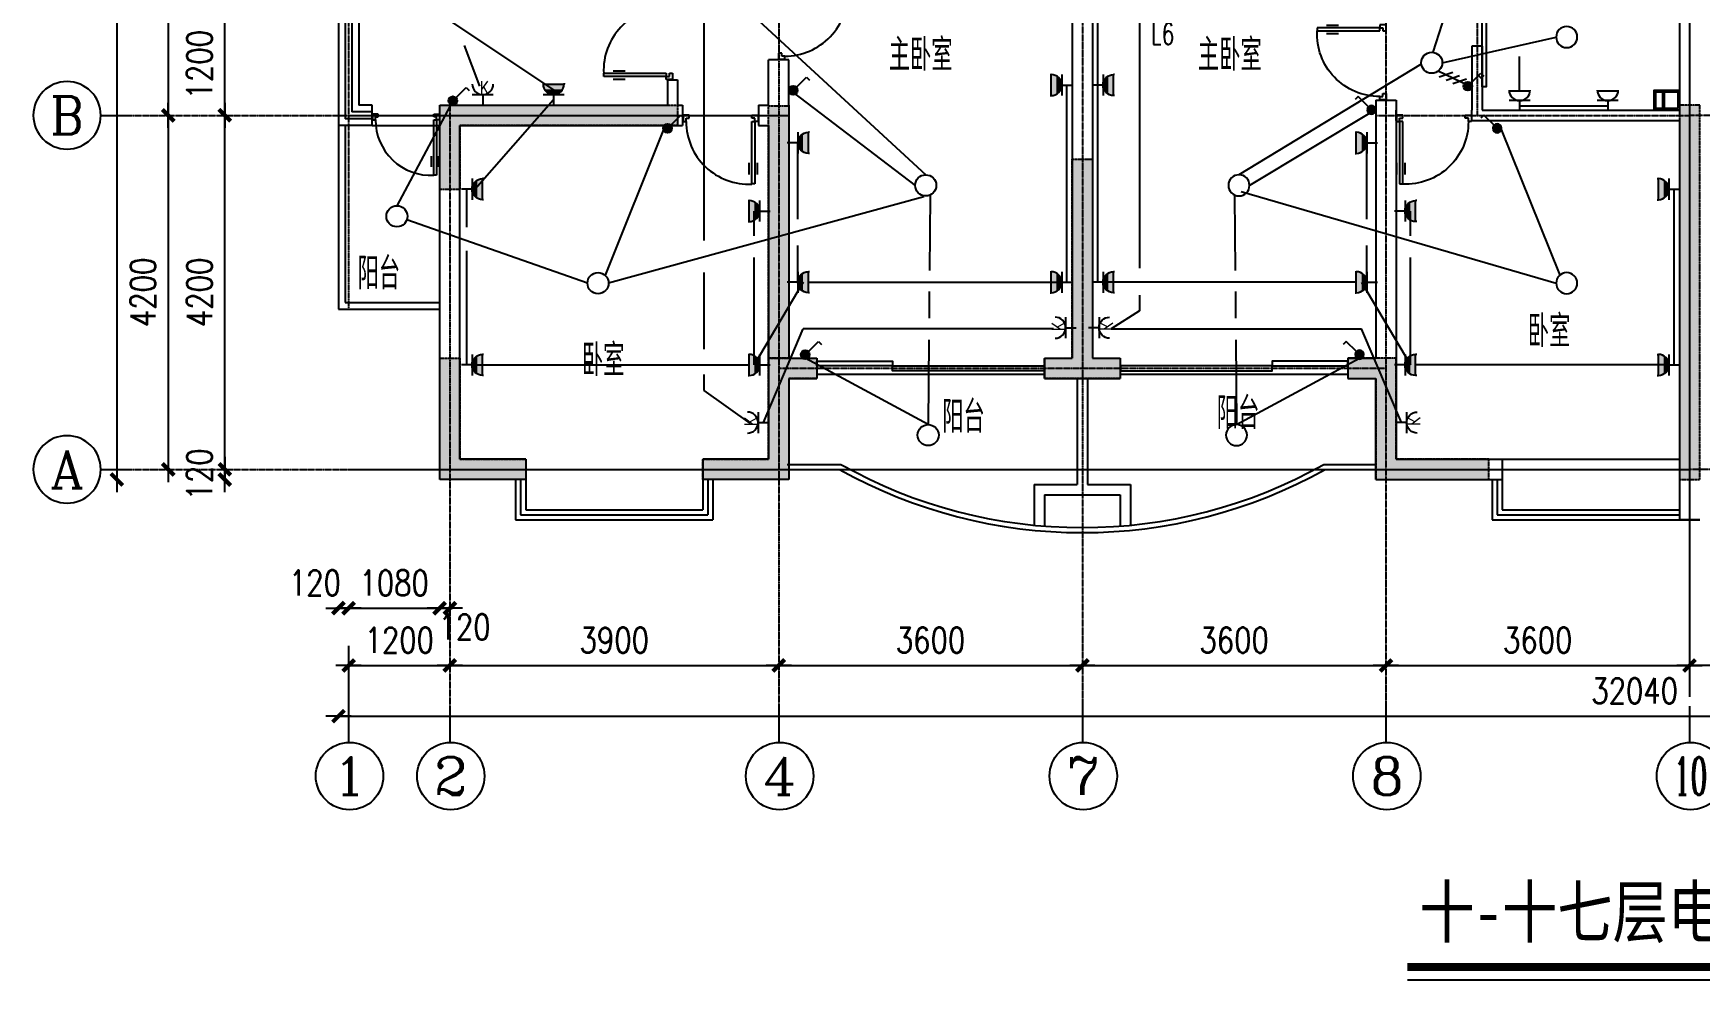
# Model space of a CAD drawing. Extents: x -170759 to 304867, y -311201 to 112352.
# Drawn here: x -86330 to -66572, y -261253 to -250027 of the extents above; entities that cross this region are included whole.
import ezdxf
from ezdxf.enums import TextEntityAlignment as Align

# ---------------------------------------------------------------- set-up
doc = ezdxf.new("R2010")
doc.units = 0
doc.linetypes.add('ACAD_ISO04W100', pattern=[30.5, 24, -3, 0.5, -3])
doc.linetypes.add('DOTE', pattern=[2.42, 2, -0.2, 0.02, -0.2])
doc.layers.get('0').update_dxf_attribs({"linetype": 'CONTINUOUS'})
doc.layers.get('DEFPOINTS').update_dxf_attribs({"linetype": 'CONTINUOUS'})
for name, color, linetype in [('AXIS', 3, 'CONTINUOUS'), ('AXIS_TEXT', 7, 'CONTINUOUS'), ('DOOR', 2, 'CONTINUOUS'), ('DOTE', 251, 'CONTINUOUS'), ('EQUIP', 3, 'CONTINUOUS'), ('PUB_DIM', 3, 'CONTINUOUS'), ('TEXT', 6, 'CONTINUOUS'), ('WALL', 7, 'CONTINUOUS'), ('WINDOW', 151, 'CONTINUOUS'), ('WIRE', 1, 'CONTINUOUS'), ('WZ', 3, 'CONTINUOUS'), ('ZXX', 2, 'ACAD_ISO04W100'), ('柱子', 170, 'CONTINUOUS'), ('标注', 7, 'CONTINUOUS')]:
    doc.layers.add(name, color=color, linetype=linetype)
doc.styles.add('COMPLEX', font='COMPLEX')
doc.styles.add('DIM_FONT', font='SIMPLEX.shx', dxfattribs={"width": 0.8})
doc.styles.add('HZFS', font='txt.shx', dxfattribs={"width": 0.8, "bigfont": 'msi_fsx.shx'})
doc.styles.add('HZS', font='txt', dxfattribs={"width": 0.7, "bigfont": 'HZS'})
doc.styles.add('SONG', font='SimSun.ttf', dxfattribs={"height": 600})
doc.dimstyles.new('AXIS', dxfattribs={"dimtxt": 300, "dimasz": 1, "dimexe": 250, "dimexo": 300, "dimgap": 150, "dimtad": 1, "dimdec": 0, "dimdsep": 46, "dimtxsty": 'DIM_FONT', "dimblk": '_DIMX', "dimblk1": '_DIMX', "dimblk2": '_DIMX', "dimcen": 2.5, "dimse1": 1, "dimse2": 1, "dimclrd": 3, "dimclre": 3, "dimclrt": 7, "dimadec": 0, "dimazin": 0, "dimtfac": 1, "dimtdec": 0, "dimtix": 1, "dimtmove": 2, "dimatfit": 3, "dimldrblk": '_DIMX', "dimfxl": 0, "dimtolj": 1, "dimtzin": 0, "dimarcsym": 0})

# ---------------------------------------------------------------- blocks, each defined once
blk = doc.blocks.new('_DIMX')
blk.add_line((-150, 0), (150, 0))
at = {"const_width": 50}
blk.add_lwpolyline([(-70, -70), (70, 70)], dxfattribs=at)
blk = doc.blocks.new('_LINKPT1')
blk.add_line((0, 0), (0, 0))
blk = doc.blocks.new('_Y0FUQ')
blk.add_circle((0, 0), 0.5)
at = {"xscale": 0.002, "yscale": 0.002, "zscale": 0.002}
for p in [(-0.5, 0), (0, 0.5), (0.5, 0), (0, -0.5)]:
    blk.add_blockref('_LINKPT1', p, dxfattribs=at)
at = {"style": 'DIM_FONT', "width": 0.8, "flags": 9}
blk.add_attdef('A', (0, 0), '', height=0.00002, dxfattribs=at)
blk = doc.blocks.new('_X27OFR')
for p, q in [((0.25, 0.25), (-0.25, 0.25)), ((0, 0.25), (0, 0))]:
    blk.add_line(p, q)
blk.add_arc((0, 0.5), 0.25, 180, 0)
at = {"xscale": 0.002, "yscale": 0.002, "zscale": 0.002}
blk.add_blockref('_LINKPT1', (0, 0), dxfattribs=at)
at = {"style": 'DIM_FONT', "width": 0.8}
blk.add_text('K', height=0.3, dxfattribs=at).set_placement((-0.075, 0.274))
at = {"style": 'DIM_FONT', "width": 0.8, "flags": 9}
blk.add_attdef('A', (0, 0), '', height=0.00002, dxfattribs=at)
blk = doc.blocks.new('*D561')
at = {"layer": 'AXIS', "color": 3, "lineweight": -2}
for p, q in [((-81513, -256847), (-81514, -256847)), ((-81512, -256847), (-81392, -256847)), ((-81391, -256847), (-81390, -256847))]:
    blk.add_line(p, q, dxfattribs=at)
at = {"layer": 'DEFPOINTS', "color": 0}
for p in [(-81512, -251120), (-81392, -255594), (-81392, -256847)]:
    blk.add_point(p, dxfattribs=at)
at = {"layer": 'AXIS', "color": 3, "lineweight": -2}
blk.add_blockref('_DIMX', (-81512, -256847), dxfattribs=at)
at = {"layer": 'AXIS', "color": 3, "lineweight": -2, "rotation": 180}
blk.add_blockref('_DIMX', (-81392, -256847), dxfattribs=at)
at = {"layer": 'AXIS', "color": 7, "insert": (-81217, -257069), "char_height": 300, "attachment_point": 5, "style": 'DIM_FONT'}
blk.add_mtext('\\A1;120', dxfattribs=at)
blk = doc.blocks.new('*D562')
at = {"layer": 'AXIS', "color": 3, "lineweight": -2}
for p, q in [((-82593, -256847), (-82594, -256847)), ((-82592, -256847), (-81512, -256847)), ((-81511, -256847), (-81510, -256847))]:
    blk.add_line(p, q, dxfattribs=at)
at = {"layer": 'DEFPOINTS', "color": 0}
for p in [(-82592, -251120), (-81512, -255711), (-81512, -256847)]:
    blk.add_point(p, dxfattribs=at)
at = {"layer": 'AXIS', "color": 3, "lineweight": -2}
blk.add_blockref('_DIMX', (-82592, -256847), dxfattribs=at)
at = {"layer": 'AXIS', "color": 3, "lineweight": -2, "rotation": 180}
blk.add_blockref('_DIMX', (-81512, -256847), dxfattribs=at)
at = {"layer": 'AXIS', "color": 7, "insert": (-82052, -256547), "char_height": 300, "attachment_point": 5, "style": 'DIM_FONT'}
blk.add_mtext('\\A1;1080', dxfattribs=at)
blk = doc.blocks.new('*D563')
at = {"layer": 'AXIS', "color": 3, "lineweight": -2}
blk.add_line((-85340, -240681), (-85340, -255319), dxfattribs=at)
at = {"layer": 'DEFPOINTS', "color": 0}
for p in [(-83610, -240680), (-85340, -255320), (-83626, -255320)]:
    blk.add_point(p, dxfattribs=at)
at = {"layer": 'AXIS', "color": 3, "lineweight": -2}
for p, rotation in [((-85340, -240680), 90), ((-85340, -255320), 270)]:
    blk.add_blockref('_DIMX', p, dxfattribs=dict(at, rotation=rotation))
at = {"layer": 'AXIS', "color": 7, "insert": (-85696, -248793), "char_height": 300, "attachment_point": 5, "rotation": 90, "style": 'DIM_FONT'}
blk.add_mtext('\\A1;14640', dxfattribs=at)
blk = doc.blocks.new('*D564')
at = {"layer": 'AXIS', "color": 3, "lineweight": -2}
blk.add_line((-84730, -251001), (-84730, -255199), dxfattribs=at)
at = {"layer": 'DEFPOINTS', "color": 0}
for p in [(-82864, -251000), (-84730, -255200), (-82864, -255200)]:
    blk.add_point(p, dxfattribs=at)
at = {"layer": 'AXIS', "color": 3, "lineweight": -2}
for p, rotation in [((-84730, -251000), 90), ((-84730, -255200), 270)]:
    blk.add_blockref('_DIMX', p, dxfattribs=dict(at, rotation=rotation))
at = {"layer": 'AXIS', "color": 7, "insert": (-85030, -253100), "char_height": 300, "attachment_point": 5, "rotation": 90, "style": 'DIM_FONT'}
blk.add_mtext('\\A1;4200', dxfattribs=at)
blk = doc.blocks.new('*D565')
at = {"layer": 'AXIS', "color": 3, "lineweight": -2}
blk.add_line((-84060, -255199), (-84060, -251001), dxfattribs=at)
at = {"layer": 'DEFPOINTS', "color": 0}
for p in [(-84060, -251000), (-82876, -251000), (-81512, -255200)]:
    blk.add_point(p, dxfattribs=at)
at = {"layer": 'AXIS', "color": 3, "lineweight": -2}
for p, rotation in [((-84060, -251000), 90), ((-84060, -255200), 270)]:
    blk.add_blockref('_DIMX', p, dxfattribs=dict(at, rotation=rotation))
at = {"layer": 'AXIS', "color": 7, "insert": (-84360, -253100), "char_height": 300, "attachment_point": 5, "rotation": 90, "style": 'DIM_FONT'}
blk.add_mtext('\\A1;4200', dxfattribs=at)
blk = doc.blocks.new('_AXISO')
blk.add_circle((0, 0), 0.5)
at = {"layer": 'AXIS_TEXT', "style": 'COMPLEX', "width": 1.041667}
blk.add_attdef('A', text='', height=0.56, dxfattribs=at).set_placement((-0.25, -0.28), (0.25, -0.28), align=Align.FIT)
blk = doc.blocks.new('*D571')
at = {"layer": 'AXIS', "color": 3, "lineweight": -2}
for p, q in [((-82713, -256846), (-82714, -256846)), ((-82592, -256846), (-82712, -256846)), ((-82591, -256846), (-82590, -256846))]:
    blk.add_line(p, q, dxfattribs=at)
at = {"layer": 'DEFPOINTS', "color": 0}
for p in [(-82712, -255711), (-82592, -255711), (-82712, -256846)]:
    blk.add_point(p, dxfattribs=at)
at = {"layer": 'AXIS', "color": 3, "lineweight": -2}
blk.add_blockref('_DIMX', (-82712, -256846), dxfattribs=at)
at = {"layer": 'AXIS', "color": 3, "lineweight": -2, "rotation": 180}
blk.add_blockref('_DIMX', (-82592, -256846), dxfattribs=at)
at = {"layer": 'AXIS', "color": 7, "insert": (-82992, -256546), "char_height": 300, "attachment_point": 5, "style": 'DIM_FONT'}
blk.add_mtext('\\A1;120', dxfattribs=at)
blk = doc.blocks.new('*D572')
at = {"layer": 'AXIS', "color": 3, "lineweight": -2}
for p, q in [((-84060, -255199), (-84060, -255198)), ((-84060, -255320), (-84060, -255200)), ((-84060, -255321), (-84060, -255322))]:
    blk.add_line(p, q, dxfattribs=at)
at = {"layer": 'DEFPOINTS', "color": 0}
for p in [(-84060, -255200), (-82592, -255200), (-82592, -255320)]:
    blk.add_point(p, dxfattribs=at)
at = {"layer": 'AXIS', "color": 3, "lineweight": -2}
for p, rotation in [((-84060, -255200), 270), ((-84060, -255320), 90)]:
    blk.add_blockref('_DIMX', p, dxfattribs=dict(at, rotation=rotation))
at = {"layer": 'AXIS', "color": 7, "insert": (-84360, -255260), "char_height": 300, "attachment_point": 5, "rotation": 90, "style": 'DIM_FONT'}
blk.add_mtext('\\A1;120', dxfattribs=at)
blk = doc.blocks.new('M_X23')
for p, q in [((-0.5, 1.05), (-0.5, 1)), ((-0.5, 1), (0.5, 1)), ((0.5, 1.05), (0.5, 1)), ((0.5, 0.5), (-0.5, 0.5)), ((0, 0.5), (0, 0))]:
    blk.add_line(p, q)
blk.add_arc((0, 1), 0.5, 180, 0)
for points in [[(0.433, 0.75), (-0.433, 0.75), (0.5, 1), (-0.5, 1)], [(0.25, 0.567), (-0.25, 0.567), (0.433, 0.75), (-0.433, 0.75)], [(0, 0.5), (0, 0.5), (0.25, 0.567), (-0.25, 0.567)]]:
    blk.add_solid(points)
blk.add_blockref('_LINKPT1', (0.001, 0))
at = {"width": 0.8, "flags": 9}
blk.add_attdef('A', (0, 0), '', height=0.00002, dxfattribs=at)
blk = doc.blocks.new('*D577')
at = {"layer": 'AXIS', "color": 3, "lineweight": -2}
blk.add_line((-84730, -247701), (-84730, -250999), dxfattribs=at)
at = {"layer": 'DEFPOINTS', "color": 0}
for p in [(-82864, -247700), (-84730, -251000), (-82864, -251000)]:
    blk.add_point(p, dxfattribs=at)
at = {"layer": 'AXIS', "color": 3, "lineweight": -2}
for p, rotation in [((-84730, -247700), 90), ((-84730, -251000), 270)]:
    blk.add_blockref('_DIMX', p, dxfattribs=dict(at, rotation=rotation))
at = {"layer": 'AXIS', "color": 7, "insert": (-85030, -249350), "char_height": 300, "attachment_point": 5, "rotation": 90, "style": 'DIM_FONT'}
blk.add_mtext('\\A1;3300', dxfattribs=at)
blk = doc.blocks.new('*D578')
at = {"layer": 'AXIS', "color": 3, "lineweight": -2}
blk.add_line((-84060, -250999), (-84060, -249801), dxfattribs=at)
at = {"layer": 'DEFPOINTS', "color": 0}
for p in [(-84060, -249800), (-82712, -249800), (-82876, -251000)]:
    blk.add_point(p, dxfattribs=at)
at = {"layer": 'AXIS', "color": 3, "lineweight": -2}
for p, rotation in [((-84060, -249800), 90), ((-84060, -251000), 270)]:
    blk.add_blockref('_DIMX', p, dxfattribs=dict(at, rotation=rotation))
at = {"layer": 'AXIS', "color": 7, "insert": (-84360, -250400), "char_height": 300, "attachment_point": 5, "rotation": 90, "style": 'DIM_FONT'}
blk.add_mtext('\\A1;1200', dxfattribs=at)
blk = doc.blocks.new('M_A23MCU')
for p, q in [((-0.454, 0.081), (-0.454, 0.905)), ((-0.454, 0.905), (-0.413, 0.905)), ((-0.413, 0.905), (-0.413, 0.081)), ((-0.489, 0.782), (-0.489, 0.624)), ((-0.378, 0.782), (-0.378, 0.624)), ((-0.495, -0.002), (-0.495, 0.081)), ((-0.495, 0.081), (-0.454, 0.081)), ((-0.413, 0.081), (-0.454, 0.081)), ((-0.454, 0.081), (-0.454, 0.039)), ((-0.454, 0.039), (-0.413, 0.039)), ((-0.413, 0.039), (-0.413, -0.002)), ((0.412, 0.039), (0.412, -0.002)), ((0.453, 0.039), (0.412, 0.039)), ((0.453, 0.081), (0.453, 0.039)), ((0.494, 0.081), (0.453, 0.081)), ((0.494, -0.002), (0.494, 0.081)), ((-0.413, -0.002), (-0.495, -0.002)), ((-0.495, -0.002), (-0.495, -0.002)), ((0.412, -0.002), (0.494, -0.002)), ((0.494, -0.002), (0.494, -0.002))]:
    blk.add_line(p, q)
blk.add_arc((-0.372, 0.082), 0.825, 359.9283, 92.866)
blk = doc.blocks.new('M_X2')
for p, q in [((0.147, 0.356), (0.625, 0.833)), ((0.625, 0.833), (0.766, 0.692))]:
    blk.add_line(p, q)
blk.add_circle((0, 0.208), 0.208)
for points in [[(-0.18, 0.313), (0.18, 0.313), (-0.208, 0.208), (0.208, 0.208)], [(-0.18, 0.104), (0.18, 0.104), (-0.208, 0.208), (0.208, 0.208)], [(-0.104, 0.389), (0.104, 0.389), (-0.18, 0.313), (0.18, 0.313)], [(-0.104, 0.028), (0.104, 0.028), (-0.18, 0.104), (0.18, 0.104)], [(0, 0.417), (0, 0.417), (-0.104, 0.389), (0.104, 0.389)], [(0, 0), (0, 0), (-0.104, 0.028), (0.104, 0.028)]]:
    blk.add_solid(points)
for p in [(-0.208, 0.208), (0, 0.417), (0.208, 0.208), (0, 0)]:
    blk.add_blockref('_LINKPT1', p)
at = {"width": 0.8, "flags": 9}
blk.add_attdef('A', (0, 0), '', height=0.00002, dxfattribs=at)
blk = doc.blocks.new('*D598')
at = {"layer": 'AXIS', "color": 3, "lineweight": -2}
blk.add_line((-63093, -257526), (-66691, -257526), dxfattribs=at)
at = {"layer": 'DEFPOINTS', "color": 0}
for p in [(-66692, -256665), (-63092, -256665), (-66692, -257526)]:
    blk.add_point(p, dxfattribs=at)
at = {"layer": 'AXIS', "color": 3, "lineweight": -2, "rotation": 180}
blk.add_blockref('_DIMX', (-66692, -257526), dxfattribs=at)
at = {"layer": 'AXIS', "color": 3, "lineweight": -2}
blk.add_blockref('_DIMX', (-63092, -257526), dxfattribs=at)
at = {"layer": 'AXIS', "color": 7, "insert": (-64892, -257226), "char_height": 300, "attachment_point": 5, "style": 'DIM_FONT'}
blk.add_mtext('\\A1;3600', dxfattribs=at)
blk = doc.blocks.new('_WIE3')
for p, q in [((-0.2, 0.4), (-1, -0.4)), ((0.4, 0.4), (-0.4, -0.4)), ((1, 0.4), (0.2, -0.4))]:
    blk.add_line(p, q)
at = {"width": 0.8}
blk.add_attdef('N', text='', height=1, dxfattribs=at).set_placement((-0.02, 1.06), align=Align.MIDDLE)
blk = doc.blocks.new('M_X24ZVU')
for p, q in [((0.497, 0.95), (-0.497, 0.95)), ((0.5, 0.5), (-0.5, 0.5)), ((0, 0.5), (0, 0))]:
    blk.add_line(p, q)
blk.add_arc((0, 1), 0.5, 180, 0)
blk.add_blockref('_LINKPT1', (0, 0))
at = {"width": 0.8, "flags": 9}
blk.add_attdef('A', (0, 0), '', height=0.00002, dxfattribs=at)
blk = doc.blocks.new('M_X6')
for p, q in [((0.147, 0.356), (0.625, 0.833)), ((0.625, 0.833), (0.766, 0.692)), ((0.512, 0.72), (0.653, 0.579))]:
    blk.add_line(p, q)
blk.add_circle((0, 0.208), 0.208)
for points in [[(-0.18, 0.313), (0.18, 0.313), (-0.208, 0.208), (0.208, 0.208)], [(-0.18, 0.104), (0.18, 0.104), (-0.208, 0.208), (0.208, 0.208)], [(-0.104, 0.389), (0.104, 0.389), (-0.18, 0.313), (0.18, 0.313)], [(-0.104, 0.028), (0.104, 0.028), (-0.18, 0.104), (0.18, 0.104)], [(0, 0.417), (0, 0.417), (-0.104, 0.389), (0.104, 0.389)], [(0, 0), (0, 0), (-0.104, 0.028), (0.104, 0.028)]]:
    blk.add_solid(points)
for p in [(-0.208, 0.208), (0, 0.417), (0.208, 0.208), (0, 0)]:
    blk.add_blockref('_LINKPT1', p)
at = {"width": 0.8, "flags": 9}
blk.add_attdef('A', (0, 0), '', height=0.00002, dxfattribs=at)

msp = doc.modelspace()

# ---------------------------------------------------------------- hatches: boundary and pattern name
at = {"layer": 'ZXX'}
h = msp.add_hatch(color=256, dxfattribs=at)
h.paths.add_polyline_path([(-78691.84658, -251000.18923), (-78691.84658, -250880.18923), (-81391.84658, -250880.18923), (-81391.84658, -251000.18923)])
h.paths.add_polyline_path([(-81391.84658, -251000.18923), (-81391.84658, -251880.18923), (-81271.84658, -251880.18923), (-81271.84658, -251120.18923), (-78691.84658, -251120.18923), (-78691.84658, -251000.18923)])
h.paths.add_polyline_path([(-81391.84658, -251000.18923), (-81511.84658, -251000.18923), (-81511.84658, -251880.18923), (-81391.84658, -251880.18923)])
h.paths.add_polyline_path([(-81391.84658, -250880.18923), (-81511.84658, -250880.18923), (-81511.84658, -251000.18923), (-81391.84658, -251000.18923)])
msp.add_hatch(color=256, dxfattribs=at).paths.add_polyline_path([(-77371.84658, -250888.36794), (-77611.84658, -250888.36794), (-77611.84658, -253881.77121), (-77371.84658, -253881.10511)])
h = msp.add_hatch(color=256, dxfattribs=at)
h.paths.add_polyline_path([(-66691.84658, -251000.18923), (-66571.84658, -251000.18923), (-66571.84658, -250880.18923), (-66811.84658, -250880.18923), (-66811.84658, -251000.18923)])
h.paths.add_polyline_path([(-66811.84658, -255200.18923), (-66691.84658, -255200.18923), (-66571.84658, -255200.18923), (-66571.84658, -251000.18923), (-66691.84658, -251000.18923), (-66811.84658, -251000.18923)])
h.paths.add_polyline_path([(-66571.84658, -255320.18923), (-66571.84658, -255200.18923), (-66691.84658, -255200.18923), (-66811.84658, -255200.18923), (-66811.84658, -255320.18923)])
h = msp.add_hatch(color=256, dxfattribs=at)
h.paths.add_polyline_path([(-73891.84658, -251520.18923), (-74011.84658, -251520.18923), (-74011.84658, -253880.18923), (-74341.84658, -253880.18923), (-74341.84658, -254000.18923), (-73891.84658, -254000.18923)])
h.paths.add_polyline_path([(-73771.84658, -251520.18923), (-73891.84658, -251520.18923), (-73891.84658, -254000.18923), (-73441.84658, -254000.18923), (-73441.84658, -253880.18923), (-73771.84658, -253880.18923)])
h.paths.add_polyline_path([(-73441.84658, -254000.18923), (-73891.84658, -254000.18923), (-73891.84658, -254120.18923), (-73441.84658, -254120.18923)])
h.paths.add_polyline_path([(-73891.84658, -254000.18923), (-74341.84658, -254000.18923), (-74341.84658, -254120.18923), (-73891.84658, -254120.18923)])
h = msp.add_hatch(color=256, dxfattribs=at)
h.paths.add_polyline_path([(-81271.84658, -253880.18923), (-81391.84658, -253880.18923), (-81391.84658, -255200.18923), (-80491.84658, -255200.18923), (-80491.84658, -255080.18923), (-81271.84658, -255080.18923)])
h.paths.add_polyline_path([(-81391.84658, -253880.18923), (-81511.84658, -253880.18923), (-81511.84658, -255200.18923), (-81391.84658, -255200.18923)])
h.paths.add_polyline_path([(-80491.84658, -255200.18923), (-81391.84658, -255200.18923), (-81391.84658, -255320.18923), (-80491.84658, -255320.18923)])
h.paths.add_polyline_path([(-81391.84658, -255200.18923), (-81511.84658, -255200.18923), (-81511.84658, -255320.18923), (-81391.84658, -255320.18923)])
h = msp.add_hatch(color=256, dxfattribs=at)
h.paths.add_polyline_path([(-77491.84658, -254000.18923), (-77491.84658, -255200.18923), (-77371.84658, -255200.18923), (-77371.84658, -254120.18923), (-77041.84658, -254120.18923), (-77041.84658, -254000.18923)])
h.paths.add_polyline_path([(-77491.84658, -253881.43816), (-77491.84658, -254000.18923), (-77041.84658, -254000.18923), (-77041.84658, -253880.18923)])
h.paths.add_polyline_path([(-77611.84658, -255080.18923), (-78391.84658, -255080.18923), (-78391.84658, -255200.18923), (-77491.84658, -255200.18923), (-77491.84658, -253881.43816), (-77611.84658, -253881.77121)])
h.paths.add_polyline_path([(-77491.84658, -255320.18923), (-77371.84658, -255320.18923), (-77371.84658, -255200.18923), (-77391.84658, -255200.18923), (-77491.84658, -255200.18923)])
h.paths.add_polyline_path([(-77491.84658, -255320.18923), (-77491.84658, -255200.18923), (-78391.84658, -255200.18923), (-78391.84658, -255320.18923)])
h = msp.add_hatch(color=256, dxfattribs=at)
h.paths.add_polyline_path([(-70291.84658, -253880.18923), (-70741.84658, -253880.18923), (-70741.84658, -254000.18923), (-70291.84658, -254000.18923)])
h.paths.add_polyline_path([(-70291.84658, -254000.18923), (-70741.84658, -254000.18923), (-70741.84658, -254120.18923), (-70411.84658, -254120.18923), (-70411.84658, -255200.18923), (-70291.84658, -255200.18923)])
h.paths.add_polyline_path([(-70171.84658, -253880.18923), (-70291.84658, -253880.18923), (-70291.84658, -255200.18923), (-69071.84658, -255200.18923), (-69071.84658, -255080.18923), (-70171.84658, -255080.18923)])
h.paths.add_polyline_path([(-69071.84658, -255200.18923), (-70291.84658, -255200.18923), (-70291.84658, -255320.18923), (-69071.84658, -255320.18923)])
h.paths.add_polyline_path([(-70291.84658, -255200.18923), (-70411.84658, -255200.18923), (-70411.84658, -255320.18923), (-70291.84658, -255320.18923)])

# ---------------------------------------------------------------- linework, layer by layer
at = {"color": 2}
for p, q in [((-67011.84658, -250720.18923), (-67011.84658, -250920.18923)), ((-66991.84658, -250720.18923), (-66991.84658, -250920.18923))]:
    msp.add_line(p, q, dxfattribs=at)
for points in [[(-66811.84658, -250940.18923), (-67111.84658, -250940.18923), (-67111.84658, -250700.18923), (-66811.84658, -250700.18923)], [(-66831.84658, -250920.18923), (-67091.84658, -250920.18923), (-67091.84658, -250720.18923), (-66831.84658, -250720.18923)]]:
    msp.add_lwpolyline(points, close=True, dxfattribs=at)
at = {"layer": 'AXIS'}
for p, q in [((-85530.35735, -251000.18923), (-85166.56338, -251000.18923)), ((-85530.35735, -255200.18923), (-85166.56338, -255200.18923)), ((-82591.84658, -257293.37633), (-82591.84658, -258438.59637)), ((-81391.84658, -258007.47702), (-81391.84658, -258438.59637)), ((-77491.84658, -258007.47702), (-77491.84658, -258438.59637)), ((-73891.84658, -258007.47702), (-73891.84658, -258438.59637)), ((-70291.84658, -258007.47702), (-70291.84658, -258438.59637)), ((-66691.84658, -258007.47702), (-66691.84658, -258438.59637))]:
    msp.add_line(p, q, dxfattribs=at)
at = {"layer": 'DOOR'}
for p, q in [((-82711.84658, -251120.18923), (-82711.84658, -253300.18923)), ((-82631.84658, -251120.18923), (-82631.84658, -253220.18923)), ((-82711.84658, -253300.18923), (-81511.84658, -253300.18923)), ((-82631.84658, -253220.18923), (-81511.84658, -253220.18923)), ((-77391.84658, -255140.18923), (-76755.12816, -255140.18923)), ((-77391.84658, -255200.18923), (-76771.84658, -255200.18923)), ((-71028.10008, -255140.18923), (-70411.84658, -255140.18923)), ((-71011.84658, -255200.18923), (-70411.84658, -255200.18923))]:
    msp.add_line(p, q, dxfattribs=at)
msp.add_lwpolyline([(-69151.84658, -249860.16697), (-69103.28765, -249860.16697), (-69103.28765, -250662.0313), (-69151.84658, -250662.0313)], close=True, dxfattribs=at)
for centre, radius, start, end in [((-73891.84658, -250045.58923), 5904.6, 240.806848949, 299.193151051), ((-73891.61412, -250048.71434), 5841.47492, 240.646012968, 299.353987032)]:
    msp.add_arc(centre, radius, start, end, dxfattribs=at)
at = {"layer": 'DOTE', "linetype": 'DOTE', "ltscale": 0.5}
for p, q in [((-82591.84658, -238359.10623), (-82591.84658, -253300.18923)), ((-66691.84658, -238359.10623), (-66691.84658, -255966.1198)), ((-66691.84658, -244880.18923), (-66691.84658, -255966.1198)), ((-73891.84658, -246680.18923), (-73891.84658, -258220.79993)), ((-73891.84658, -246680.18923), (-73891.84658, -258220.79993)), ((-70291.84658, -249080.18923), (-70291.84658, -258220.79993)), ((-77491.84658, -249200.18923), (-77491.84658, -258220.79993)), ((-69211.84658, -249200.18923), (-69211.84658, -251000.18923)), ((-81391.84658, -250880.18923), (-81391.84658, -258220.79993)), ((-85492.76249, -251000.18923), (-77371.84658, -251000.18923)), ((-82591.84658, -251000.18923), (-77371.84658, -251000.18923)), ((-70411.84658, -251000.18923), (-66691.84658, -251000.18923)), ((-62971.84658, -251000.18923), (-66691.84658, -251000.18923)), ((-77491.84658, -254000.18923), (-70291.84658, -254000.18923)), ((-85492.76249, -255200.18923), (-66691.84658, -255200.18923)), ((-82591.84658, -255200.18923), (-66691.84658, -255200.18923)), ((-47871.51315, -255200.18923), (-66691.84658, -255200.18923))]:
    msp.add_line(p, q, dxfattribs=at)
at = {"layer": 'TEXT', "color": 3}
msp.add_line((-70037.27541, -261253.27802), (-62113.40905, -261253.27802), dxfattribs=at)
at = {"layer": 'TEXT', "color": 3, "const_width": 96}
msp.add_lwpolyline([(-70037.27541, -261103.51902), (-62113.40905, -261103.51902)], dxfattribs=at)
at = {"layer": 'WALL'}
for p, q in [((-74011.84658, -249320.18923), (-74011.84658, -253880.18923)), ((-73771.84658, -249320.18923), (-73771.84658, -253880.18923)), ((-66811.84658, -249260.18923), (-66811.84658, -250940.18923)), ((-77371.84658, -250340.18923), (-77611.84658, -250340.18923)), ((-77611.84658, -250880.18923), (-77611.84658, -250340.18923)), ((-77371.84658, -250880.18923), (-77371.84658, -250340.18923)), ((-69151.84658, -250180.18923), (-69271.84658, -250180.18923)), ((-69271.84658, -250180.18923), (-69271.84658, -250940.18923)), ((-69151.84658, -250180.18923), (-69151.84658, -250940.18923)), ((-78811.84658, -250580.18923), (-78691.84658, -250580.18923)), ((-78811.84658, -250580.18923), (-78811.84658, -250880.18923)), ((-78691.84658, -250580.18923), (-78691.84658, -250880.18923)), ((-81511.84658, -255320.18923), (-81511.84658, -250880.18923)), ((-81511.84658, -250880.18923), (-78811.84658, -250880.18923)), ((-78691.84658, -250880.18923), (-78631.84658, -250880.18923)), ((-78631.84658, -250880.18923), (-78631.84658, -251120.18923)), ((-77731.84658, -250880.18923), (-77731.84658, -251120.18923)), ((-77731.84658, -250880.18923), (-77611.84658, -250880.18923)), ((-77371.84658, -250880.18923), (-77371.84658, -253880.18923)), ((-70411.84658, -250820.18923), (-70411.84658, -253880.18923)), ((-70411.84658, -250820.18923), (-70171.84658, -250820.18923)), ((-70171.84658, -250820.18923), (-70171.84658, -255080.18923)), ((-81271.84658, -255080.18923), (-81271.84658, -251120.18923)), ((-81271.84658, -251120.18923), (-78631.84658, -251120.18923)), ((-77731.84658, -251120.18923), (-77611.84658, -251120.18923)), ((-77611.84658, -251120.18923), (-77611.84658, -255080.18923)), ((-70171.84658, -251060.18923), (-70171.84658, -250940.18923)), ((-69271.84658, -251060.18923), (-69271.84658, -250940.18923)), ((-69271.84658, -250940.18923), (-69271.84658, -250940.18923)), ((-69271.84658, -251060.18923), (-66811.84658, -251060.18923)), ((-69151.84658, -250940.18923), (-66811.84658, -250940.18923)), ((-66811.84658, -251060.18923), (-66811.84658, -255800.18923)), ((-77371.84658, -253880.18923), (-77041.84658, -253880.18923)), ((-77041.84658, -253880.18923), (-77041.84658, -254120.18923)), ((-74341.84658, -253880.18923), (-74341.84658, -254120.18923)), ((-74341.84658, -253880.18923), (-74011.84658, -253880.18923)), ((-73771.84658, -253880.18923), (-73441.84658, -253880.18923)), ((-73441.84658, -253880.18923), (-73441.84658, -254120.18923)), ((-70741.84658, -253880.18923), (-70411.84658, -253880.18923)), ((-70741.84658, -253880.18923), (-70741.84658, -254120.18923)), ((-77371.84658, -254120.18923), (-77371.84658, -255320.18923)), ((-77371.84658, -254120.18923), (-77041.84658, -254120.18923)), ((-74341.84658, -254120.18923), (-73441.84658, -254120.18923)), ((-73951.84658, -254120.18923), (-73951.84658, -255380.18923)), ((-73831.84658, -254120.18923), (-73831.84658, -255380.18923)), ((-70741.84658, -254120.18923), (-70411.84658, -254120.18923)), ((-70411.84658, -255320.18923), (-70411.84658, -254120.18923)), ((-80491.84658, -255080.18923), (-81271.84658, -255080.18923)), ((-80491.84658, -255080.18923), (-80491.84658, -255320.18923)), ((-77611.84658, -255080.18923), (-78391.84658, -255080.18923)), ((-78391.84658, -255080.18923), (-78391.84658, -255320.18923)), ((-70171.84658, -255080.18923), (-68911.84658, -255080.18923)), ((-68911.84658, -255080.18923), (-68911.84658, -255320.18923)), ((-68911.84658, -255100.18923), (-68911.84658, -255320.18923)), ((-80491.84658, -255320.18923), (-81511.84658, -255320.18923)), ((-77371.84658, -255320.18923), (-78391.84658, -255320.18923)), ((-74461.84658, -255380.18923), (-74461.84658, -255858.70213)), ((-74461.84658, -255380.18923), (-73951.84658, -255380.18923)), ((-73831.84658, -255380.18923), (-73321.84658, -255380.18923)), ((-73321.84658, -255380.18923), (-73321.84658, -255858.70213)), ((-70411.84658, -255320.18923), (-68911.84658, -255320.18923)), ((-74341.84658, -255500.18923), (-74341.84658, -255870.58689)), ((-74341.84658, -255500.18923), (-73441.84658, -255500.18923)), ((-73441.84658, -255500.18923), (-73441.84658, -255870.58689)), ((-66571.84658, -255800.18923), (-66811.84658, -255800.18923)), ((-66811.84658, -255800.18923), (-66571.84658, -255800.18923)), ((-66571.84658, -255800.18923), (-66811.84658, -255800.18923)), ((-66811.84658, -255800.18923), (-66571.84658, -255800.18923))]:
    msp.add_line(p, q, dxfattribs=at)
at = {"layer": 'WALL', "color": 9}
msp.add_line((-68911.84658, -255080.18923), (-66811.84658, -255080.18923), dxfattribs=at)
at = {"layer": 'WINDOW'}
for p, q in [((-82711.84658, -249800.18923), (-82711.84658, -251120.18923)), ((-82631.84658, -249800.18923), (-82631.84658, -251040.18923)), ((-82551.84658, -249800.18923), (-82551.84658, -250960.18923)), ((-82471.84658, -249800.18923), (-82471.84658, -250880.18923)), ((-82311.84658, -250880.18923), (-82471.84658, -250880.18923)), ((-82311.84658, -251120.18923), (-82311.84658, -250880.18923)), ((-82311.84658, -251120.18923), (-82711.84658, -251120.18923)), ((-82311.84658, -251040.18923), (-82631.84658, -251040.18923)), ((-82311.84658, -250960.18923), (-82551.84658, -250960.18923)), ((-82311.84658, -251120.18923), (-81511.84658, -251120.18923)), ((-77041.84658, -254071.18923), (-74341.84658, -254071.18923)), ((-73441.84658, -254071.18923), (-70741.84658, -254071.18923)), ((-80611.84658, -255320.18923), (-80611.84658, -255800.18923)), ((-80551.84658, -255320.18923), (-80551.84658, -255740.18923)), ((-80491.84658, -255320.18923), (-80491.84658, -255680.18923)), ((-78391.84658, -255320.18923), (-78391.84658, -255680.18923)), ((-78331.84658, -255320.18923), (-78331.84658, -255740.18923)), ((-78271.84658, -255320.18923), (-78271.84658, -255800.18923)), ((-69031.84658, -255320.18923), (-69031.84658, -255800.18923)), ((-68971.84658, -255320.18923), (-68971.84658, -255740.18923)), ((-68911.84658, -255320.18923), (-68911.84658, -255680.18923)), ((-80611.84658, -255800.18923), (-78271.84658, -255800.18923)), ((-80551.84658, -255740.18923), (-78331.84658, -255740.18923)), ((-80491.84658, -255680.18923), (-78391.84658, -255680.18923)), ((-69031.84658, -255800.18923), (-66811.84658, -255800.18923)), ((-68971.84658, -255740.18923), (-66811.84658, -255740.18923)), ((-68911.84658, -255680.18923), (-66811.84658, -255680.18923))]:
    msp.add_line(p, q, dxfattribs=at)
for points in [[(-76141.84658, -253971.18923), (-77040.84658, -253971.18923), (-77040.84658, -253917.18923), (-76141.84658, -253917.18923)], [(-76141.84658, -253971.18923), (-74343.84658, -253971.18923), (-74343.84658, -254029.18923), (-76141.84658, -254029.18923)], [(-71641.84658, -253971.18923), (-73439.84658, -253971.18923), (-73439.84658, -254029.18923), (-71641.84658, -254029.18923)], [(-71641.84658, -253971.18923), (-70742.84658, -253971.18923), (-70742.84658, -253917.18923), (-71641.84658, -253917.18923)]]:
    msp.add_lwpolyline(points, close=True, dxfattribs=at)
at = {"layer": 'WIRE'}
for p, q in [((-69730.23071, -250252.8608), (-68813.73668, -247361.03947)), ((-73708.88166, -252979.86303), (-73708.88166, -247766.16081)), ((-73214.57421, -248570.83237), (-73214.57421, -252812.86586)), ((-80099.34658, -250738.4424), (-82284.34658, -249278.4424)), ((-78031.09853, -249593.85146), (-75748.90977, -251705.90909)), ((-78379.50578, -249764.15809), (-78379.50578, -252483.33206)), ((-69623.56763, -250376.50851), (-68273.63695, -250071.7173)), ((-81222.83795, -250172.32465), (-81040.25725, -250652.42491)), ((-68706.7021, -250713.1698), (-68706.7021, -250300.65182)), ((-69872.35102, -250393.90597), (-72034.31847, -251705.90909)), ((-69301.8188, -250654.71119), (-69672.85518, -250475.97019)), ((-77319.76325, -250729.68613), (-75873.90977, -251830.90909)), ((-74074.34658, -252979.86303), (-74074.34658, -250641.00332)), ((-81354.74978, -250826.65855), (-82019.4538, -252072.85705)), ((-80161.84658, -250817.68923), (-81120.42945, -251907.66904)), ((-68706.7021, -250888.1698), (-67661.84658, -250888.1698)), ((-70463.46499, -250960.924), (-71909.31847, -251830.90909)), ((-78858.13298, -251166.93968), (-79551.65849, -252897.81969)), ((-77265.07507, -252232.5018), (-77265.07507, -251326.30957)), ((-70518.15317, -252232.5018), (-70518.15317, -251326.30957)), ((-68925.09526, -251166.93968), (-68231.56975, -252897.81969)), ((-81191.30286, -252325.80837), (-81191.30286, -251876.41904)), ((-72007.31633, -251903.78402), (-68273.63695, -252991.3459)), ((-66874.34658, -253960.6942), (-66874.34658, -251876.41904)), ((-75770.75216, -251968.42746), (-79509.59129, -252991.3459)), ((-75697.29793, -251955.6996), (-75704.22001, -252840.68704)), ((-72085.93031, -251955.6996), (-72079.00823, -252840.68704)), ((-79759.59129, -252991.3459), (-81901.51285, -252239.26878)), ((-77781.11809, -252429.95593), (-77781.11809, -252135.5905)), ((-70002.11015, -252429.95593), (-70002.11015, -252135.5905)), ((-81191.30286, -253960.6942), (-81191.30286, -252606.66646)), ((-77781.11809, -253961.44976), (-77781.11809, -252688.23623)), ((-77265.07507, -252979.86303), (-77265.07507, -252543.55859)), ((-70518.15317, -252979.86303), (-70518.15317, -252543.55859)), ((-70002.11015, -253961.44976), (-70002.11015, -252688.23623)), ((-78379.50578, -252866.14159), (-78379.50578, -253773.23419)), ((-77202.57507, -252979.86303), (-77781.11809, -253961.44976)), ((-77140.07507, -252979.86303), (-74199.34658, -252979.86303)), ((-75706.17416, -253090.52554), (-75708.64647, -253406.61002)), ((-70643.15317, -252979.86303), (-73583.88166, -252979.86303)), ((-72077.05408, -253090.52554), (-72074.58177, -253406.61002)), ((-70580.65317, -252979.86303), (-70002.11015, -253961.44976)), ((-73214.57421, -253134.46408), (-73214.57421, -253318.23449)), ((-73214.57421, -253318.23449), (-73551.21431, -253532.17648)), ((-77674.34658, -254645.08894), (-77202.44398, -253532.17648)), ((-74232.01393, -253532.17648), (-77202.44398, -253532.17648)), ((-75710.66214, -253664.31419), (-75718.51634, -254668.47315)), ((-73551.21431, -253532.17648), (-70580.78426, -253532.17648)), ((-72072.5661, -253664.31419), (-72064.71191, -254668.47315)), ((-70108.88166, -254645.08894), (-70580.78426, -253532.17648)), ((-75718.51634, -254668.47315), (-77177.35429, -253880.18923)), ((-72064.71191, -254668.47315), (-70605.87395, -253880.18923)), ((-81066.30286, -253960.6942), (-77843.61809, -253960.6942)), ((-78379.50578, -254072.82435), (-78379.50578, -254264.22912)), ((-66999.34658, -253960.6942), (-69939.61015, -253960.6942)), ((-78379.50578, -254264.22912), (-77831.46853, -254655.36075))]:
    msp.add_line(p, q, dxfattribs=at)
at = {"layer": 'ZXX'}
for points in [[(-81271.84658, -251880.18923), (-81511.84658, -251880.18923), (-81511.84658, -250880.18923), (-78691.84658, -250880.18923), (-78691.84658, -251120.18923), (-81271.84658, -251120.18923), (-81271.84658, -251880.18923)], [(-77611.84658, -253881.77121), (-77611.84658, -250888.36794), (-77371.84658, -250888.36794), (-77371.84658, -253881.77121), (-77611.84658, -253881.77121)], [(-66811.84658, -255320.18923), (-66571.84658, -255320.18923), (-66571.84658, -250880.18923), (-66811.84658, -250880.18923), (-66811.84658, -255320.18923)], [(-74341.84658, -254120.18923), (-74341.84658, -253880.18923), (-74011.84658, -253880.18923), (-74011.84658, -251520.18923), (-73771.84658, -251520.18923), (-73771.84658, -253880.18923), (-73441.84658, -253880.18923), (-73441.84658, -254120.18923), (-74341.84658, -254120.18923)], [(-81511.84658, -253880.18923), (-81271.84658, -253880.18923), (-81271.84658, -255080.18923), (-80491.84658, -255080.18923), (-80491.84658, -255320.18923), (-81511.84658, -255320.18923), (-81511.84658, -253880.18923)], [(-78391.84658, -255320.18923), (-78391.84658, -255080.18923), (-77611.84658, -255080.18923), (-77611.84658, -253881.77121), (-77041.84658, -253880.18923), (-77041.84658, -254120.18923), (-77371.84658, -254120.18923), (-77371.84658, -255320.18923), (-78391.84658, -255320.18923)], [(-69071.84658, -255320.18923), (-69071.84658, -255080.18923), (-70171.84658, -255080.18923), (-70171.84658, -253880.18923), (-70741.84658, -253880.18923), (-70741.84658, -254120.18923), (-70411.84658, -254120.18923), (-70411.84658, -255320.18923), (-69071.84658, -255320.18923)]]:
    msp.add_lwpolyline(points, dxfattribs=at)
at = {"layer": '柱子', "color": 1}
msp.add_line((-66691.84658, -255920.18923), (-66691.84658, -257899.07258), dxfattribs=at)
msp.add_line((-66691.84658, -255920.18923), (-66691.84658, -257899.07258), dxfattribs=at)

# ---------------------------------------------------------------- block references
at = {"layer": 'AXIS'}
ref = msp.add_blockref('_AXISO', (-85930.35735, -251000.18923), dxfattribs=dict(at, xscale=-800, yscale=800, zscale=800))
ref.add_attrib('A', 'B', dxfattribs={"layer": 'AXIS_TEXT', "height": 448, "style": 'COMPLEX', "width": 1.102941}).set_placement((-86130.35735, -251224.18923), (-85730.35735, -251224.18923), align=Align.FIT)
ref = msp.add_blockref('_AXISO', (-85930.35735, -255200.18923), dxfattribs=dict(at, xscale=-800, yscale=800, zscale=800))
ref.add_attrib('A', 'A', dxfattribs={"layer": 'AXIS_TEXT', "height": 448, "style": 'COMPLEX', "width": 1.041667}).set_placement((-86130.35735, -255424.18923), (-85730.35735, -255424.18923), align=Align.FIT)
ref = msp.add_blockref('_AXISO', (-82580.74, -258838.44215), dxfattribs=dict(at, xscale=800, yscale=800, zscale=800))
ref.add_attrib('A', '1', dxfattribs={"layer": 'AXIS_TEXT', "height": 448, "style": 'COMPLEX', "width": 2.083333}).set_placement((-82780.74, -259062.44215), (-82380.74, -259062.44215), align=Align.FIT)
ref = msp.add_blockref('_AXISO', (-81380.74, -258838.44215), dxfattribs=dict(at, xscale=800, yscale=800, zscale=800))
ref.add_attrib('A', '2', dxfattribs={"layer": 'AXIS_TEXT', "height": 448, "style": 'COMPLEX', "width": 1.339286}).set_placement((-81580.74, -259062.44215), (-81180.74, -259062.44215), align=Align.FIT)
ref = msp.add_blockref('_AXISO', (-77480.74, -258838.44215), dxfattribs=dict(at, xscale=800, yscale=800, zscale=800))
ref.add_attrib('A', '4', dxfattribs={"layer": 'AXIS_TEXT', "height": 448, "style": 'COMPLEX', "width": 1.171875}).set_placement((-77680.74, -259062.44215), (-77280.74, -259062.44215), align=Align.FIT)
ref = msp.add_blockref('_AXISO', (-73880.74, -258838.44215), dxfattribs=dict(at, xscale=800, yscale=800, zscale=800))
ref.add_attrib('A', '7', dxfattribs={"layer": 'AXIS_TEXT', "height": 448, "style": 'COMPLEX', "width": 1.339286}).set_placement((-74080.74, -259062.44215), (-73680.74, -259062.44215), align=Align.FIT)
ref = msp.add_blockref('_AXISO', (-70280.74, -258838.44215), dxfattribs=dict(at, xscale=800, yscale=800, zscale=800))
ref.add_attrib('A', '8', dxfattribs={"layer": 'AXIS_TEXT', "height": 448, "style": 'COMPLEX', "width": 1.339286}).set_placement((-70480.74, -259062.44215), (-70080.74, -259062.44215), align=Align.FIT)
ref = msp.add_blockref('_AXISO', (-66680.74, -258838.44215), dxfattribs=dict(at, xscale=800, yscale=800, zscale=800))
ref.add_attrib('A', '10', dxfattribs={"layer": 'AXIS_TEXT', "height": 448, "style": 'COMPLEX', "width": 0.646552}).set_placement((-66880.74, -259062.44215), (-66480.74, -259062.44215), align=Align.FIT)
at = {"layer": 'EQUIP'}
for name, p, xscale, yscale, zscale in [('_Y0FUQ', (-68148.63695, -250071.7173), -250, 250, 250), ('_Y0FUQ', (-69748.56763, -250376.50851), 250, 250, 250), ('M_X6', (-69322.17625, -250706.79452), 250, 250, 250), ('M_X2', (-81354.74978, -250878.74189), 250, 250, 250), ('_X27OFR', (-81001.19546, -250880.18923), 500, 500, 500), ('M_X23', (-80161.84658, -250880.18923), 250, 250, 250), ('M_X2', (-77319.76325, -250755.7278), 250, 250, 250), ('M_X24ZVU', (-68706.7021, -250950.6698), 250, 250, 250), ('M_X24ZVU', (-67661.84658, -250950.6698), 250, 250, 250), ('M_X2', (-70463.46499, -250986.96567), -250, 250, 250), ('M_X2', (-78809.53857, -251206.00218), 250, 250, 250), ('M_X2', (-68973.68967, -251206.00218), -250, 250, 250), ('_Y0FUQ', (-75748.90977, -251830.90909), 250, 250, 250), ('_Y0FUQ', (-72034.31847, -251830.90909), -250, 250, 250), ('_Y0FUQ', (-82019.4538, -252197.85705), 250, 250, 250), ('_Y0FUQ', (-79634.59129, -252991.3459), 250, 250, 250), ('_Y0FUQ', (-68148.63695, -252991.3459), -250, 250, 250), ('M_X2', (-77177.35429, -253890.94554), 250, 250, 250), ('M_X2', (-70605.87395, -253890.94554), -250, 250, 250), ('_Y0FUQ', (-75719.49401, -254793.46932), 250, 250, 250), ('_Y0FUQ', (-72063.73423, -254793.46932), -250, 250, 250)]:
    msp.add_blockref(name, p, dxfattribs=dict(at, xscale=xscale, yscale=yscale, zscale=zscale))
for name, p, xscale, yscale, zscale, rotation in [('M_X23', (-74011.84658, -250641.00332), 250, 250, 250, 90), ('M_X23', (-73771.38166, -250641.00332), -250, 250, 250, 270), ('M_X23', (-77390.07507, -251326.30957), -250, 250, 250, 270), ('M_X23', (-70393.15317, -251326.30957), 250, 250, 250, 90), ('M_X23', (-81253.80286, -251876.41904), -250, 250, 250, 270), ('M_X23', (-66811.84658, -251876.41904), 250, 250, 250, 90), ('M_X23', (-77593.61809, -252135.5905), 250, 250, 250, 90), ('M_X23', (-70189.61015, -252135.5905), -250, 250, 250, 270), ('M_X23', (-77390.07507, -252979.86303), -250, 250, 250, 270), ('M_X23', (-74011.84658, -252979.86303), 250, 250, 250, 90), ('M_X23', (-73771.38166, -252979.86303), -250, 250, 250, 270), ('M_X23', (-70393.15317, -252979.86303), 250, 250, 250, 90), ('_X27OFR', (-73965.17817, -253519.37994), 500, 500, 500, 90), ('_X27OFR', (-73818.05007, -253519.37994), -500, 500, 500, 270), ('M_X23', (-81253.80286, -253960.6942), -250, 250, 250, 270), ('M_X23', (-77593.61809, -253961.44976), 250, 250, 250, 90), ('M_X23', (-70189.61015, -253961.44976), -250, 250, 250, 270), ('M_X23', (-66811.84658, -253960.6942), 250, 250, 250, 90), ('_X27OFR', (-77611.84658, -254645.08894), 500, 500, 500, 90), ('_X27OFR', (-70171.38166, -254645.08894), -500, 500, 500, 270)]:
    msp.add_blockref(name, p, dxfattribs=dict(at, xscale=xscale, yscale=yscale, zscale=zscale, rotation=rotation))
at = {"layer": 'PUB_DIM', "xscale": 150.0000000000178, "yscale": 150, "zscale": 150, "rotation": 334.278299999991}
msp.add_blockref('_WIE3', (-69497.91246, -250560.24612), dxfattribs=at)
at = {"layer": 'WINDOW'}
for p, xscale, yscale, zscale, rotation in [((-77491.84658, -249890.18923), -900, -900, 900, 90), ((-78751.84658, -250130.18923), -900, -900, 900, 270), ((-70291.84658, -250370.18923), 900, -900, 900, 270), ((-81911.84658, -250986.8559), 800, 800, 800, 180), ((-78181.84658, -251000.18923), 900, 900, 900, 180), ((-69721.84658, -251000.18923), -900, 900, 900, 180)]:
    msp.add_blockref('M_A23MCU', p, dxfattribs=dict(at, xscale=xscale, yscale=yscale, zscale=zscale, rotation=rotation))

# ---------------------------------------------------------------- texts
at = {"layer": 'TEXT', "color": 3, "ltscale": 1000, "style": 'SONG', "width": 0.8}
msp.add_text('十-十七层电气照明平面', height=600, dxfattribs=at).set_placement((-69895.68302, -260747.92199))
at = {"layer": 'WZ', "style": 'HZS', "width": 0.7}
for s, p in [('主卧室', (-76187.91788, -250472.84942)), ('主卧室', (-72522.48319, -250472.84942)), ('阳台', (-82486.39141, -253064.86576)), ('卧室', (-68610.95203, -253751.03632)), ('卧室', (-79826.94535, -254093.43081)), ('阳台', (-75553.89117, -254766.54873)), ('阳台', (-72298.77529, -254722.56901))]:
    msp.add_text(s, height=380, dxfattribs=at).set_placement(p)
at = {"layer": '标注', "linetype": 'Continuous', "style": 'HZFS', "width": 0.7}
msp.add_text('L6', height=250, dxfattribs=at).set_placement((-73079.38946, -250158.25446))

# ---------------------------------------------------------------- dimensions: what is measured, and where the dimension line sits
at = {"layer": 'AXIS'}
dim = msp.add_linear_dim(base=(-85340.47952, -255320.18923), p1=(-83609.50406, -240680.18923), p2=(-83626.04197, -255320.18923), angle=270, dimstyle='AXIS', dxfattribs=at)
dim.commit()
dim.dimension.update_dxf_attribs({"geometry": '*D563', "text_midpoint": (-85696.35153, -248792.92547), "dimtype": 160})
for base, p1, p2, picture, middle in [((-84730.22711, -251000.18923), (-82863.73669, -247700.18923), (-82863.73669, -251000.18923), '*D577', (-85030.22711, -249350.18923)), ((-84059.50406, -249800.18923), (-82876.1509, -251000.18923), (-82711.84658, -249800.18923), '*D578', (-84359.50406, -250400.18923)), ((-84730.22711, -255200.18923), (-82863.73669, -251000.18923), (-82863.73669, -255200.18923), '*D564', (-85030.22711, -253100.18923)), ((-84059.50406, -251000.18923), (-81511.84658, -255200.18923), (-82876.1509, -251000.18923), '*D565', (-84359.50406, -253100.18923))]:
    dim = msp.add_linear_dim(base=base, p1=p1, p2=p2, angle=270, dimstyle='AXIS', override={"dimse1": 1}, dxfattribs=at)
    dim.commit()
    dim.dimension.update_dxf_attribs({"geometry": picture, "text_midpoint": middle})
for base, p1, p2, picture, middle in [((-81511.84658, -256847.14275), (-82591.84658, -251120.18923), (-81511.84658, -255710.65503), '*D562', (-82051.84658, -256547.14275)), ((-66691.84658, -257525.58488), (-63091.84658, -256665.11463), (-66691.84658, -256665.11463), '*D598', (-64891.84658, -257225.58488))]:
    dim = msp.add_linear_dim(base=base, p1=p1, p2=p2, dimstyle='AXIS', override={"dimse1": 1}, dxfattribs=at)
    dim.commit()
    dim.dimension.update_dxf_attribs({"geometry": picture, "text_midpoint": middle})
for base, p1, p2, picture, middle in [((-81391.84658, -256847.14275), (-81511.84658, -251120.18923), (-81391.84658, -255594.22755), '*D561', (-81217.21315, -257068.72752)), ((-82711.84658, -256846.2137), (-82591.84658, -255710.65503), (-82711.84658, -255710.65503), '*D571', (-82992.12677, -256546.2137))]:
    dim = msp.add_linear_dim(base=base, p1=p1, p2=p2, dimstyle='AXIS', override={"dimse1": 1}, dxfattribs=at)
    dim.commit()
    dim.dimension.update_dxf_attribs({"geometry": picture, "text_midpoint": middle, "dimtype": 160})
dim = msp.add_linear_dim(base=(-84059.50406, -255200.18923), p1=(-82591.84658, -255320.18923), p2=(-82591.84658, -255200.18923), angle=270, dimstyle='AXIS', dxfattribs=at)
dim.commit()
dim.dimension.update_dxf_attribs({"geometry": '*D572', "text_midpoint": (-84359.50406, -255260.18923)})
msp.add_linear_dim(base=(-81391.84658, -257525.58488), p1=(-82591.84658, -255710.65503), p2=(-81391.84658, -256665.11463), dimstyle='AXIS', dxfattribs=at).render()
msp.add_linear_dim(base=(-50671.84658, -258127.53328), p1=(-82711.84658, -256689.94661), p2=(-50671.84658, -256443.40245), location=(-67342.33421, -257827.53328), dimstyle='AXIS', dxfattribs=at).render()
for base, p1, p2 in [((-77491.84658, -257525.58488), (-81391.84658, -256665.11463), (-77491.84658, -256665.11463)), ((-73891.84658, -257525.58488), (-77491.84658, -256665.11463), (-73891.84658, -256665.11463)), ((-70291.84658, -257525.58488), (-73891.84658, -256665.11463), (-70291.84658, -256665.11463)), ((-66691.84658, -257525.58488), (-70291.84658, -256665.11463), (-66691.84658, -256665.11463))]:
    msp.add_linear_dim(base=base, p1=p1, p2=p2, dimstyle='AXIS', override={"dimse1": 1}, dxfattribs=at).render()

doc.saveas('drawing.dxf')
